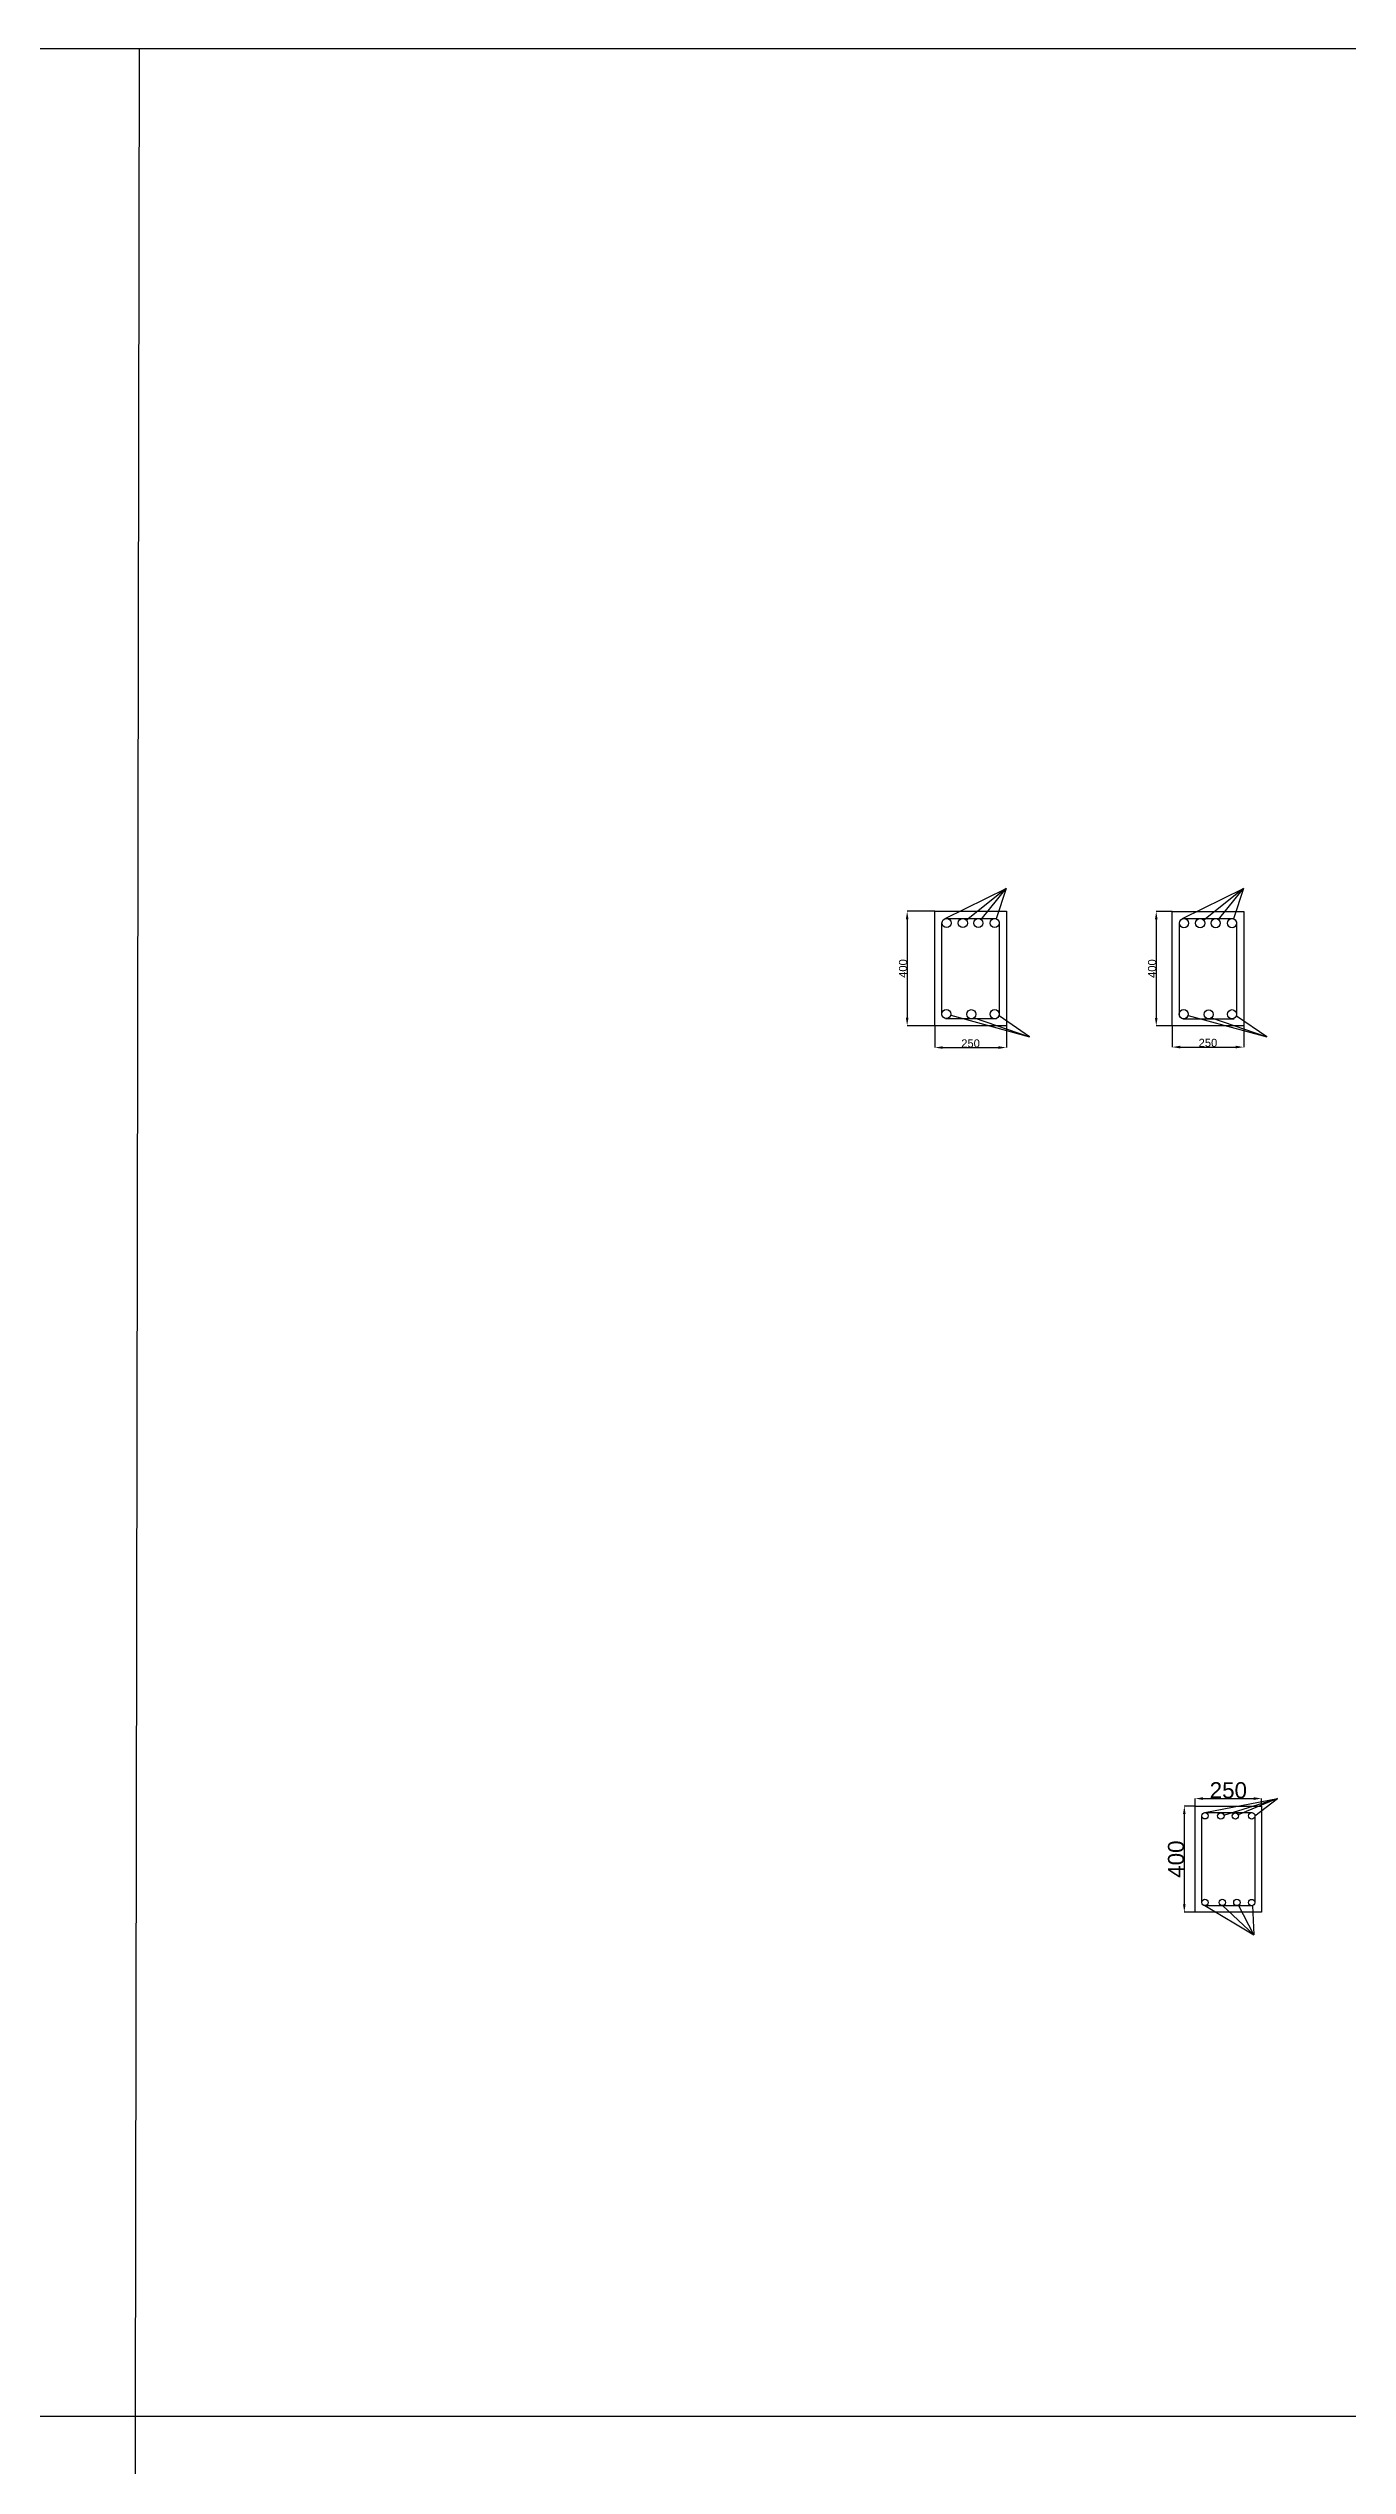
# Model space of a CAD drawing. Header units: inches. Extents: x -3102 to 105348, y -51805 to 114594.
# Drawn here: x 50583 to 66818, y -21090 to 9122 of the extents above; entities that cross this region are included whole.
import ezdxf

# ---------------------------------------------------------------- set-up
doc = ezdxf.new("R2010")
doc.units = ezdxf.units.IN
doc.header["$LTSCALE"] = 36
doc.header["$MEASUREMENT"] = 0
doc.linetypes.add('CENTER', pattern=[2, 1.25, -0.25, 0.25, -0.25])
doc.layers.get('0').update_dxf_attribs({"linetype": 'CENTER'})
doc.layers.add('dim', color=51, linetype='Continuous')
doc.styles.add('Annotative', font='arial.ttf')
doc.dimstyles.new('Annotative', dxfattribs={"dimscale": 0, "dimtxt": 100, "dimasz": 100, "dimexe": 0.18, "dimexo": 0.0625, "dimgap": 1, "dimtad": 1, "dimtoh": 1, "dimdec": 0, "dimzin": 0, "dimdsep": 46, "dimtxsty": 'Annotative', "dimcen": 0.09, "dimclrt": 2, "dimadec": 0, "dimazin": 0, "dimtfac": 1, "dimtdec": 0, "dimtofl": 0, "dimtmove": 0, "dimatfit": 3, "dimfxl": 1, "dimtfillclr": 2, "dimtolj": 1, "dimtzin": 0, "dimarcsym": 0})

# ---------------------------------------------------------------- blocks, each defined once
blk = doc.blocks.new('*D55')
at = {"layer": 'Defpoints', "color": 0, "linetype": 'Continuous', "lineweight": -2, "ltscale": 30, "transparency": 16777216}
for p in [(61659, -3094), (62553, -3094), (62553, -3367)]:
    blk.add_point(p, dxfattribs=at)
at = {"layer": 'dim', "color": 1, "linetype": 'Continuous', "lineweight": -2, "ltscale": 30, "transparency": 16777216}
for p, q in [((61659, -3094), (61659, -3367)), ((62553, -3094), (62553, -3367)), ((61759, -3367), (62453, -3367))]:
    blk.add_line(p, q, dxfattribs=at)
for points in [[(61759, -3350), (61759, -3383), (61659, -3367)], [(62453, -3350), (62453, -3383), (62553, -3367)]]:
    blk.add_solid(points, dxfattribs=at)
at = {"layer": 'dim', "color": 1, "linetype": 'Continuous', "lineweight": -2, "ltscale": 30, "transparency": 16777216, "insert": (62106, -3315), "char_height": 100, "attachment_point": 5, "style": 'Annotative'}
blk.add_mtext('\\A1;250', dxfattribs=at)
blk = doc.blocks.new('*D56')
at = {"layer": 'Defpoints', "color": 0, "linetype": 'Continuous', "lineweight": -2, "ltscale": 30, "transparency": 16777216}
for p in [(61659, -1664), (61314, -3094), (61659, -3094)]:
    blk.add_point(p, dxfattribs=at)
at = {"layer": 'dim', "color": 1, "linetype": 'Continuous', "lineweight": -2, "ltscale": 30, "transparency": 16777216}
for p, q in [((61659, -1664), (61314, -1664)), ((61314, -1764), (61314, -2994)), ((61659, -3094), (61314, -3094))]:
    blk.add_line(p, q, dxfattribs=at)
for points in [[(61297, -1764), (61330, -1764), (61314, -1664)], [(61297, -2994), (61330, -2994), (61314, -3094)]]:
    blk.add_solid(points, dxfattribs=at)
at = {"layer": 'dim', "color": 1, "linetype": 'Continuous', "lineweight": -2, "ltscale": 30, "transparency": 16777216, "insert": (61262, -2379), "char_height": 100, "attachment_point": 5, "rotation": 90, "style": 'Annotative'}
blk.add_mtext('\\A1;400', dxfattribs=at)
blk = doc.blocks.new('*D57')
at = {"layer": 'Defpoints', "color": 0, "linetype": 'Continuous', "lineweight": -2, "ltscale": 30, "transparency": 16777216}
for p in [(64912, -12846), (64777, -14174), (64912, -14174)]:
    blk.add_point(p, dxfattribs=at)
at = {"layer": 'dim', "color": 0, "linetype": 'Continuous', "lineweight": -2, "ltscale": 30, "transparency": 16777216}
for p, q in [((64912, -12846), (64776, -12846)), ((64777, -12946), (64777, -14074)), ((64912, -14174), (64776, -14174))]:
    blk.add_line(p, q, dxfattribs=at)
for points in [[(64760, -12946), (64793, -12946), (64777, -12846)], [(64760, -14074), (64793, -14074), (64777, -14174)]]:
    blk.add_solid(points, dxfattribs=at)
at = {"layer": 'dim', "color": 1, "linetype": 'Continuous', "lineweight": -2, "ltscale": 30, "transparency": 16777216, "insert": (64674, -13510), "char_height": 200, "attachment_point": 5, "rotation": 90, "style": 'Annotative'}
blk.add_mtext('\\A1;400', dxfattribs=at)
blk = doc.blocks.new('*D58')
at = {"layer": 'Defpoints', "color": 0, "linetype": 'Continuous', "lineweight": -2, "ltscale": 30, "transparency": 16777216}
for p in [(64912, -12846), (65742, -12753), (65742, -12846)]:
    blk.add_point(p, dxfattribs=at)
at = {"layer": 'dim', "color": 0, "linetype": 'Continuous', "lineweight": -2, "ltscale": 30, "transparency": 16777216}
for p, q in [((64912, -12846), (64912, -12753)), ((65012, -12753), (65642, -12753)), ((65742, -12846), (65742, -12753))]:
    blk.add_line(p, q, dxfattribs=at)
for points in [[(65012, -12736), (65012, -12770), (64912, -12753)], [(65642, -12736), (65642, -12770), (65742, -12753)]]:
    blk.add_solid(points, dxfattribs=at)
at = {"layer": 'dim', "color": 1, "linetype": 'Continuous', "lineweight": -2, "ltscale": 30, "transparency": 16777216, "insert": (65327, -12650), "char_height": 200, "attachment_point": 5, "style": 'Annotative'}
blk.add_mtext('\\A1;250', dxfattribs=at)
blk = doc.blocks.new('*D61')
at = {"layer": 'Defpoints', "color": 0, "linetype": 'Continuous', "lineweight": -2, "ltscale": 30, "transparency": 16777216}
for p in [(64625, -1665), (64426, -3096), (64625, -3096)]:
    blk.add_point(p, dxfattribs=at)
at = {"layer": 'dim', "color": 1, "linetype": 'Continuous', "lineweight": -2, "ltscale": 30, "transparency": 16777216}
for p, q in [((64625, -1665), (64426, -1665)), ((64426, -1765), (64426, -2996)), ((64625, -3096), (64426, -3096))]:
    blk.add_line(p, q, dxfattribs=at)
for points in [[(64410, -1765), (64443, -1765), (64426, -1665)], [(64410, -2996), (64443, -2996), (64426, -3096)]]:
    blk.add_solid(points, dxfattribs=at)
at = {"layer": 'dim', "color": 1, "linetype": 'Continuous', "lineweight": -2, "ltscale": 30, "transparency": 16777216, "insert": (64374, -2380), "char_height": 100, "attachment_point": 5, "rotation": 90, "style": 'Annotative'}
blk.add_mtext('\\A1;400', dxfattribs=at)
blk = doc.blocks.new('*D62')
at = {"layer": 'Defpoints', "color": 0, "linetype": 'Continuous', "lineweight": -2, "ltscale": 30, "transparency": 16777216}
for p in [(64625, -3096), (65519, -3096), (65519, -3361)]:
    blk.add_point(p, dxfattribs=at)
at = {"layer": 'dim', "color": 1, "linetype": 'Continuous', "lineweight": -2, "ltscale": 30, "transparency": 16777216}
for p, q in [((64625, -3096), (64625, -3361)), ((65519, -3096), (65519, -3361)), ((64725, -3361), (65419, -3361))]:
    blk.add_line(p, q, dxfattribs=at)
for points in [[(64725, -3344), (64725, -3377), (64625, -3361)], [(65419, -3344), (65419, -3377), (65519, -3361)]]:
    blk.add_solid(points, dxfattribs=at)
at = {"layer": 'dim', "color": 1, "linetype": 'Continuous', "lineweight": -2, "ltscale": 30, "transparency": 16777216, "insert": (65072, -3308), "char_height": 100, "attachment_point": 5, "style": 'Annotative'}
blk.add_mtext('\\A1;250', dxfattribs=at)

msp = doc.modelspace()

# ---------------------------------------------------------------- linework, layer by layer
at = {"linetype": 'Continuous'}
for p, q in [((61791.612, -3004.784), (62025.351, -3004.784)), ((62025.351, -3004.784), (62431.752, -3004.784)), ((64757.526, -3006.119), (64991.264, -3006.119)), ((64991.264, -3006.119), (65397.665, -3006.119)), ((65034.846, -14091.18), (65251.861, -14091.18)), ((65251.861, -14091.18), (65629.185, -14091.18))]:
    msp.add_line(p, q, dxfattribs=at)
for points in [[(61659.281, -1663.585), (62553.413, -1663.585), (62553.413, -3094.197), (61659.281, -3094.197)], [(64625.194, -1664.92), (65519.326, -1664.92), (65519.326, -3095.532), (64625.194, -3095.532)], [(64911.983, -12845.941), (65742.142, -12845.941), (65742.142, -14174.196), (64911.983, -14174.196)]]:
    msp.add_lwpolyline(points, close=True, dxfattribs=at)
for points in [[(61748.694, -2961.865), (61748.694, -1806.968)], [(61789.505, -1752.998), (62423.678, -1752.998)], [(62464, -1794.802), (62464, -2971.363)], [(64714.607, -2963.2), (64714.607, -1808.303)], [(64755.418, -1754.333), (65389.591, -1754.333)], [(65429.913, -1796.137), (65429.913, -2972.698)], [(64994.999, -14051.332), (64994.999, -12979.065)], [(65032.889, -12928.957), (65621.689, -12928.957)], [(65659.126, -12967.77), (65659.126, -14060.151)]]:
    msp.add_lwpolyline(points, dxfattribs=at)
for centre, radius in [((61806.047, -1810.293), 57.224), ((62009.368, -1810.808), 57.224), ((62203.216, -1810.403), 57.224), ((62407.223, -1810.619), 57.224), ((64771.96, -1811.628), 57.224), ((64975.281, -1812.143), 57.224), ((65169.129, -1811.738), 57.224), ((65373.136, -1811.954), 57.224), ((61803.758, -2947.908), 57.224), ((62115.281, -2950.197), 57.224), ((62406.833, -2948.932), 57.224), ((64769.671, -2949.243), 57.224), ((65081.194, -2951.532), 57.224), ((65372.747, -2950.268), 57.224), ((65034.501, -12968.027), 39.848), ((65232.956, -12970.443), 39.848), ((65414.329, -12970.443), 39.848), ((65619.29, -12968.733), 39.848), ((65034.846, -14051.332), 39.848), ((65034.846, -14051.332), 39.848), ((65034.846, -14051.332), 39.848), ((65251.335, -14051.438), 39.848), ((65433.648, -14051.076), 39.848), ((65619.07, -14052.637), 39.848)]:
    msp.add_circle(centre, radius, dxfattribs=at)
at = {"layer": 'Defpoints', "linetype": 'Continuous', "lineweight": -2, "ltscale": 30}
for p, q in [((-3101.5, 9121.637), (105347.5, 9121.637)), ((51715.851, 9121.637), (51667.262, -20469.863)), ((61789.505, -1752.998), (62550.781, -1379.197)), ((62550.781, -1379.197), (62054.114, -1775.137)), ((62239.128, -1765.849), (62550.781, -1379.197)), ((62550.781, -1379.197), (62425.291, -1756.322)), ((64755.418, -1754.333), (65516.694, -1380.532)), ((65516.694, -1380.532), (65020.027, -1776.472)), ((65205.041, -1767.184), (65516.694, -1380.532)), ((65516.694, -1380.532), (65391.204, -1757.657)), ((61858.971, -2962.947), (62843.781, -3231.197)), ((62150.692, -2995.149), (62843.781, -3231.197)), ((62843.781, -3231.197), (62464, -2971.363)), ((64824.884, -2964.282), (65809.694, -3232.532)), ((65116.605, -2996.484), (65809.694, -3232.532)), ((65809.694, -3232.532), (65429.913, -2972.698)), ((65032.889, -12928.957), (65941, -12753.487)), ((65271.055, -12958.768), (65941, -12753.487)), ((65941, -12753.487), (65451.173, -12955.265)), ((65659.126, -12967.77), (65941, -12753.487)), ((65034.846, -14091.18), (65645.239, -14454.256)), ((65645.239, -14454.256), (65254.233, -14091.18)), ((65645.239, -14454.256), (65452.165, -14086.36)), ((65629.185, -14091.18), (65645.239, -14454.256)), ((-3101.5, -20469.863), (105347.5, -20469.863)), ((51667.262, -20469.863), (51667.262, -51804.863))]:
    msp.add_line(p, q, dxfattribs=at)

# ---------------------------------------------------------------- dimensions: what is measured, and where the dimension line sits
at = {"layer": 'dim', "color": 1, "linetype": 'Continuous', "lineweight": -2, "ltscale": 30}
for base, p1, p2, override, picture, middle in [((61313.781, -3094.197), (61659.281, -1663.585), (61659.281, -3094.197), {"dimclrd": 1, "dimclre": 1, "dimclrt": 1}, '*D56', (61261.724, -2378.891)), ((64426.194, -3095.532), (64625.194, -1664.92), (64625.194, -3095.532), {"dimclrd": 1, "dimclre": 1, "dimclrt": 1}, '*D61', (64374.137, -2380.226)), ((64776.62, -14174.196), (64911.983, -12845.941), (64911.983, -14174.196), {"dimtxt": 200, "dimclrt": 1}, '*D57', (64673.505, -13510.068))]:
    dim = msp.add_linear_dim(base=base, p1=p1, p2=p2, angle=90, text='400', dimstyle='Annotative', override=override, dxfattribs=at)
    dim.commit()
    dim.dimension.update_dxf_attribs({"geometry": picture, "text_midpoint": middle})
for base, p1, p2, override, picture, middle in [((62553.413, -3366.697), (61659.281, -3094.197), (62553.413, -3094.197), {"dimclrd": 1, "dimclre": 1, "dimclrt": 1}, '*D55', (62106.347, -3314.639)), ((65519.326, -3360.532), (64625.194, -3095.532), (65519.326, -3095.532), {"dimclrd": 1, "dimclre": 1, "dimclrt": 1}, '*D62', (65072.26, -3308.475)), ((65742.142, -12752.856), (64911.983, -12845.941), (65742.142, -12845.941), {"dimtxt": 200, "dimclrt": 1}, '*D58', (65327.062, -12649.741))]:
    dim = msp.add_linear_dim(base=base, p1=p1, p2=p2, text='250', dimstyle='Annotative', override=override, dxfattribs=at)
    dim.commit()
    dim.dimension.update_dxf_attribs({"geometry": picture, "text_midpoint": middle})

doc.saveas('drawing.dxf')
